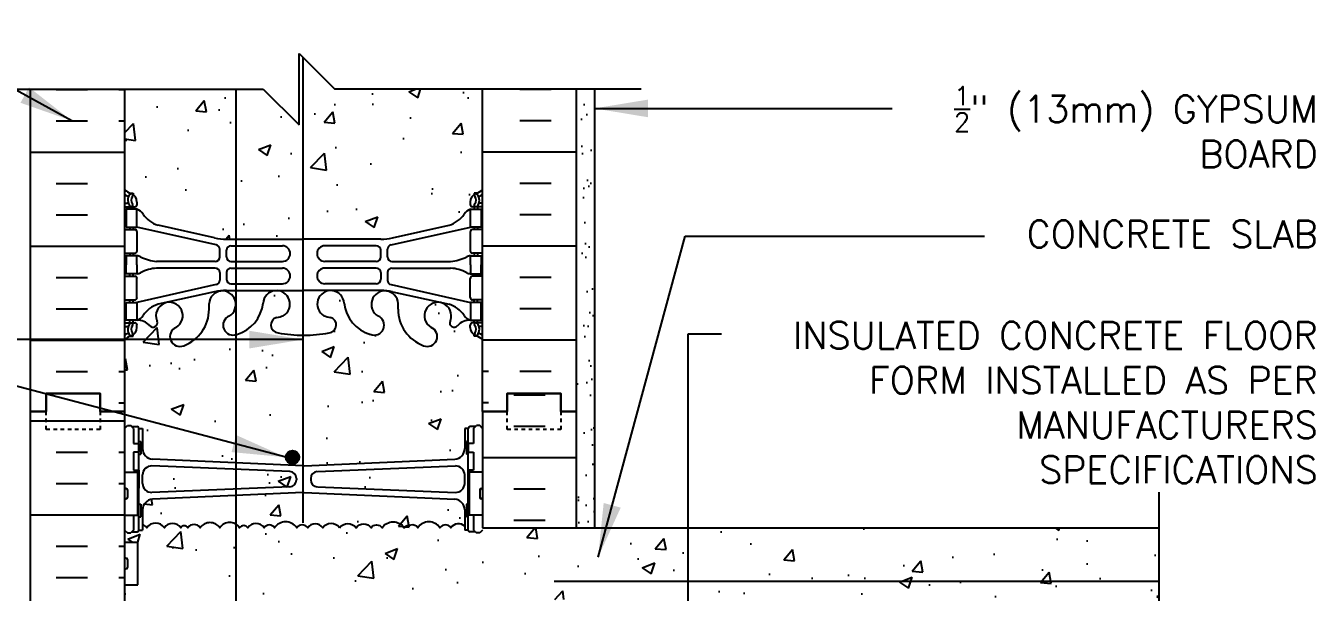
# Model space of a CAD drawing. Header units: inches. Extents: x 222.8 to 277, y 100 to 162.7.
# Drawn here: x 240.99 to 276.99, y 146.38 to 162.19 of the extents above; entities that cross this region are included whole.
import ezdxf

# ---------------------------------------------------------------- set-up
doc = ezdxf.new("R2010")
doc.units = ezdxf.units.IN
doc.header["$LTSCALE"] = 0.5
doc.header["$MEASUREMENT"] = 0
doc.linetypes.add('DASHED2', pattern=[0.375, 0.25, -0.125])
for name, color, linetype in [('HATCH', 12, 'Continuous'), ('line25', 2, 'Continuous'), ('LINE3', 3, 'Continuous'), ('LINE50', 5, 'Continuous'), ('LINE9', 9, 'Continuous'), ('TEXT', 4, 'Continuous'), ('Web_Edge', 9, 'Continuous')]:
    doc.layers.add(name, color=color, linetype=linetype)
doc.styles.add('DIM', font='romans.shx', dxfattribs={"width": 0.7})
doc.styles.add('ROMANS', font='romans.shx', dxfattribs={"height": 0.75})
doc.styles.get("Standard").update_dxf_attribs({"font": 'romans.shx', "height": 0.75})
doc.linetypes.add('STEEL', pattern='A,0.5,-0.2,["X",Standard,S=0.1,R=0,X=-0.1,Y=-0.05],-0.1', length=0.8)
doc.dimstyles.new('ext_8', dxfattribs={"dimscale": 8, "dimtxt": 0.09375, "dimasz": 0.09375, "dimexe": 0.09375, "dimexo": 0.0625, "dimgap": 0.0625, "dimtad": 1, "dimdec": 1, "dimzin": 3, "dimdsep": 46, "dimlunit": 4, "dimtxsty": 'DIM', "dimcen": 0.09, "dimdle": 0.09375, "dimclrt": 4, "dimadec": 0, "dimazin": 0, "dimtfac": 1, "dimtdec": 1, "dimtmove": 2, "dimatfit": 3, "dimfxl": 1, "dimfrac": 2, "dimtolj": 1, "dimtzin": 0, "dimarcsym": 0})

msp = doc.modelspace()

# ---------------------------------------------------------------- hatches: boundary and pattern name
at = {"layer": 'HATCH'}
h = msp.add_hatch(dxfattribs=at)
h.set_pattern_fill('AR-CONC', color=256, scale=0.5)
h.set_pattern_definition([(50, (0, 0), (3.5863, -0.31376), [0.375, -4.125]), (355, (0, 0), (-0.693757, 3.76096), [0.3, -3.3]), (100.4514, (0.299, -0.026), (2.892544, 3.4472), [0.3187, -3.50571]), (46.1842, (0, 1), (5.336207, -0.827596), [0.5625, -6.1875]), (96.6356, (0.4447, 0.931), (4.67331, 4.87059), [0.47805, -5.25857]), (351.1842, (0, 1), (4.67331, 4.87059), [0.45, -4.95]), (21, (0.5, 0.75), (2.984535, -2.013094), [0.375, -4.125]), (326, (0.5, 0.75), (1.216577, 3.62575), [0.3, -3.3]), (71.4514, (0.7487, 0.5822), (4.20111, 1.612656), [0.3187, -3.50571]), (37.5, (0, 0), (0.0607993, 1.6644693), [0, -3.26, 0, -3.35, 0, -3.3125]), (7.5, (0, 0), (1.315348, 1.972059), [0, -1.91, 0, -3.185, 0, -1.2625]), (327.5, (-1.115, 0), (2.669112, -0.1127744), [0, -1.25, 0, -3.9, 0, -5.175]), (317.5, (-1.615, 0), (2.91593, 0.500525), [0, -1.625, 0, -2.59, 0, -3.675])])
h.paths.add_polyline_path([(253.755, 144.674), (253.755, 146.174), (272.651, 146.174), (272.651, 148.174), (253.755, 148.174), (253.755, 148.529), (253.505, 148.529), (253.505, 148.113), (253.555, 148.063), (253.405, 148.063, -0.414214), (253.355, 148.113), (253.255, 148.113), (253.255, 148.218, 0.458053), (252.869, 148.179, 0.520567), (252.564, 148.179, 0.520567), (251.942, 148.179, 0.307914), (251.755, 148.25, 0.307914), (251.568, 148.179, 0.520567), (250.947, 148.179, 0.520567), (250.641, 148.179, 0.520567), (250.221, 148.179, 0.48966), (249.755, 148.179, 0.48966), (249.289, 148.179, 0.520567), (248.869, 148.179, 0.520567), (248.564, 148.179, 0.520567), (247.942, 148.179, 0.520567), (247.651, 148.179, 0.520567), (247.196, 148.179, 0.520567), (246.968, 148.179, 0.520567), (246.413, 148.179, 0.520567), (245.867, 148.179, 0.520567), (245.521, 148.179, 0.520567), (245.321, 148.179, 0.520567), (244.866, 148.179, 0.520567), (244.375, 148.179, 0.174031), (244.255, 148.263), (244.255, 148.113), (244.155, 148.113, -0.414214), (244.105, 148.063), (243.955, 148.063), (243.925, 148.033), (243.835, 148.033), (243.755, 148.113), (243.755, 147.779), (244.12, 147.779), (244.12, 146.579), (243.755, 146.579), (243.755, 145.829), (244.12, 145.829), (244.12, 144.629), (243.755, 144.629), (243.755, 143.879), (244.12, 143.879), (244.12, 142.799), (243.755, 142.799), (243.755, 142.049), (244.12, 142.049), (244.12, 140.969), (243.755, 140.969), (243.755, 140.219), (244.12, 140.219), (244.12, 139.019), (243.755, 139.019), (243.755, 138.677, -0.556214), (244.02, 138.679, -0.520567), (244.375, 138.679, -0.520567), (244.866, 138.679, -0.520567), (245.321, 138.679, -0.520567), (245.521, 138.679, -0.520567), (245.867, 138.679, -0.520567), (246.413, 138.679, -0.520567), (246.968, 138.679, -0.520567), (247.196, 138.679, -0.520567), (247.651, 138.679, -0.520567), (247.942, 138.679, -0.520567), (248.564, 138.679, -0.520567), (248.869, 138.679, -0.520567), (249.289, 138.679, -0.520567), (249.726, 138.679, -0.520567), (250.163, 138.679, -0.520567), (250.583, 138.679, -0.520567), (250.888, 138.679, -0.520567), (251.51, 138.679, -0.40929), (251.755, 138.724, -0.40929), (252, 138.679, -0.520567), (252.622, 138.679, -0.520567), (252.927, 138.679, -0.520567), (253.347, 138.679, -0.563786), (253.755, 138.674), (253.755, 140.174)])
h.paths.add_polyline_path([(253.755, 160.424), (249.63, 160.424), (248.63, 161.424), (248.63, 159.424), (247.63, 160.424), (243.755, 160.424), (243.755, 157.617, 0.088416), (243.901, 157.519), (243.991, 157.519), (243.991, 157.478, -0.249069), (244.101, 157.271), (244.101, 157.203, -0.414214), (244.039, 157.141), (243.991, 157.141), (243.991, 157.071), (244.096, 157.071, -0.155529), (244.272, 156.936, 0.180914), (244.69, 156.625), (246.27, 156.272, 0.054974), (246.597, 156.236), (248.755, 156.236), (250.913, 156.236, 0.054974), (251.24, 156.272), (252.821, 156.625, 0.180914), (253.238, 156.936, -0.155529), (253.414, 157.071), (253.519, 157.071), (253.519, 157.141), (253.472, 157.141, -0.414214), (253.409, 157.203), (253.409, 157.271, -0.249069), (253.519, 157.478), (253.519, 157.519), (253.609, 157.519, 0.08841), (253.755, 157.617)])
h.paths.add_polyline_path([(253.755, 153.424, 0.08841), (253.609, 153.522), (253.519, 153.522), (253.519, 153.563, -0.249069), (253.409, 153.771), (253.409, 153.838, -0.414214), (253.472, 153.901), (253.519, 153.901), (253.519, 153.971), (253.414, 153.971, 0.231736), (253.056, 153.819, -0.8344), (252.845, 153.945), (252.857, 153.966, 2.155404), (252.318, 153.772, -1), (252.104, 153.261, -0.311223), (251.395, 154.277), (251.396, 154.442, 1.661382), (250.835, 154.089, -1), (250.621, 153.578, -0.30095), (249.885, 154.45, 1.661382), (249.324, 154.098, 0.055617), (249.503, 154.052, -0.843243), (249.469, 153.62, -0.047544), (248.755, 153.555, -0.047544), (248.041, 153.62, -0.843243), (248.007, 154.052, 0.055617), (248.186, 154.098, 1.661382), (247.625, 154.45, -0.30095), (246.889, 153.578, -1), (246.675, 154.089, 1.661382), (246.114, 154.442), (246.115, 154.277, -0.311223), (245.406, 153.261, -1), (245.192, 153.772, 2.155404), (244.654, 153.966), (244.665, 153.945, -0.834375), (244.454, 153.819, 0.23174), (244.096, 153.971), (243.991, 153.971), (243.991, 153.901), (244.039, 153.901, -0.414214), (244.101, 153.838), (244.101, 153.771, -0.249069), (243.991, 153.563), (243.991, 153.522), (243.901, 153.522, 0.088416), (243.755, 153.424), (243.755, 151.424), (243.755, 150.953), (243.835, 151.033), (243.925, 151.033), (243.955, 151.003), (244.105, 151.003, -0.414214), (244.155, 150.953), (244.255, 150.953), (244.255, 150.392, 0.390098), (244.53, 150.093), (248.739, 149.909, 0.020761), (248.755, 149.909, 0.020761), (248.772, 149.909), (252.98, 150.093, 0.390098), (253.255, 150.392), (253.255, 150.953), (253.355, 150.953, -0.414214), (253.405, 151.003), (253.505, 151.003), (253.555, 151.003), (253.585, 151.033), (253.675, 151.033), (253.755, 150.953), (253.755, 151.424)])
h.paths.add_polyline_path([(253.255, 148.674, 0.390098), (252.98, 148.973), (248.772, 149.157, 0.020761), (248.755, 149.157, 0.020761), (248.739, 149.157), (244.53, 148.973, 0.390098), (244.255, 148.674), (244.255, 148.263, -0.174031), (244.375, 148.179, -0.520567), (244.866, 148.179, -0.520567), (245.321, 148.179, -0.520567), (245.521, 148.179, -0.520567), (245.867, 148.179, -0.520567), (246.413, 148.179, -0.520567), (246.968, 148.179, -0.520567), (247.196, 148.179, -0.520567), (247.651, 148.179, -0.520567), (247.942, 148.179, -0.520567), (248.564, 148.179, -0.520567), (248.869, 148.179, -0.520567), (249.289, 148.179, -0.48966), (249.755, 148.179, -0.48966), (250.221, 148.179, -0.520567), (250.641, 148.179, -0.520567), (250.947, 148.179, -0.520567), (251.568, 148.179, -0.307914), (251.755, 148.25, -0.307914), (251.942, 148.179, -0.520567), (252.564, 148.179, -0.520567), (252.869, 148.179, -0.458053), (253.255, 148.218)])
h.paths.add_polyline_path([(248.372, 149.75), (244.515, 149.902, 0.425773), (244.255, 149.652), (244.255, 149.414, 0.425773), (244.515, 149.164), (248.372, 149.316, 0.390098), (248.555, 149.515), (248.555, 149.551, 0.390098)])
h.paths.add_polyline_path([(253.255, 149.652, 0.425773), (252.995, 149.902), (249.139, 149.75, 0.390098), (248.955, 149.551), (248.955, 149.515, 0.390098), (249.139, 149.316), (252.995, 149.164, 0.425773), (253.255, 149.414)])
h.paths.add_polyline_path([(253.755, 138.674, 0.563786), (253.347, 138.679, 0.520567), (252.927, 138.679, 0.520567), (252.622, 138.679, 0.520567), (252, 138.679, 0.40929), (251.755, 138.724, 0.40929), (251.51, 138.679, 0.520567), (250.888, 138.679, 0.520567), (250.583, 138.679, 0.520567), (250.163, 138.679, 0.520567), (249.726, 138.679, 0.520567), (249.289, 138.679, 0.520567), (248.869, 138.679, 0.520567), (248.564, 138.679, 0.520567), (247.942, 138.679, 0.520567), (247.651, 138.679, 0.520567), (247.196, 138.679, 0.520567), (246.968, 138.679, 0.520567), (246.413, 138.679, 0.520567), (245.867, 138.679, 0.520567), (245.521, 138.679, 0.520567), (245.321, 138.679, 0.520567), (244.866, 138.679, 0.520567), (244.375, 138.679, 0.520567), (244.02, 138.679, 0.556214), (243.755, 138.677), (243.755, 138.269), (244.12, 138.269), (244.12, 137.864, -0.327813), (244.155, 137.816), (244.255, 137.816), (244.255, 137.255, 0.390098), (244.53, 136.956), (248.739, 136.772, 0.020761), (248.755, 136.771, 0.020761), (248.772, 136.772), (252.98, 136.956, 0.390098), (253.255, 137.255), (253.255, 137.816), (253.355, 137.816, -0.327813), (253.39, 137.864), (253.39, 138.269), (253.755, 138.269)])
h.paths.add_polyline_path([(253.755, 134.976), (253.675, 134.896), (253.585, 134.896), (253.555, 134.926), (253.405, 134.926, -0.414214), (253.355, 134.976), (253.255, 134.976), (253.255, 135.537, 0.390098), (252.98, 135.836), (248.772, 136.019, 0.020761), (248.755, 136.02, 0.020761), (248.739, 136.019), (244.53, 135.836, 0.390098), (244.255, 135.537), (244.255, 134.976), (244.155, 134.976, -0.414214), (244.105, 134.926), (244.005, 134.926), (243.955, 134.926), (243.925, 134.896), (243.835, 134.896), (243.755, 134.976), (243.755, 133.424), (243.755, 131.424, 0.088416), (243.901, 131.327), (243.991, 131.327), (243.991, 131.285, -0.249069), (244.101, 131.078), (244.101, 131.011, -0.414214), (244.039, 130.948), (243.991, 130.948), (243.991, 130.878), (244.096, 130.878, 0.231736), (244.454, 131.029, -0.8344), (244.665, 130.904), (244.654, 130.882, 2.155404), (245.192, 131.077, -1), (245.406, 131.588, -0.311223), (246.115, 130.572), (246.114, 130.407, 1.661382), (246.675, 130.76, -1), (246.889, 131.271, -0.30095), (247.625, 130.398, 1.661382), (248.186, 130.751, 0.055617), (248.007, 130.797, -0.843243), (248.041, 131.229, -0.047544), (248.755, 131.294, -0.047544), (249.469, 131.229, -0.843243), (249.503, 130.797, 0.055617), (249.324, 130.751, 1.661382), (249.885, 130.398, -0.30095), (250.621, 131.271, -1), (250.835, 130.76, 1.661382), (251.396, 130.407), (251.395, 130.572, -0.311223), (252.104, 131.588, -1), (252.318, 131.077, 2.155404), (252.857, 130.882), (252.845, 130.904, -0.834375), (253.056, 131.029, 0.23174), (253.414, 130.878), (253.519, 130.878), (253.519, 130.948), (253.472, 130.948, -0.414214), (253.409, 131.011), (253.409, 131.078, -0.249069), (253.519, 131.285), (253.519, 131.327), (253.609, 131.327, 0.08841), (253.755, 131.424), (253.755, 133.424)])
h.paths.add_polyline_path([(248.555, 136.378, -0.390098), (248.372, 136.179), (244.515, 136.027, -0.425773), (244.255, 136.277), (244.255, 136.515, -0.425773), (244.515, 136.764), (248.372, 136.613, -0.390098), (248.555, 136.413)])
h.paths.add_polyline_path([(253.255, 136.515, 0.425773), (252.995, 136.764), (249.139, 136.613, 0.390098), (248.955, 136.413), (248.955, 136.378, 0.390098), (249.139, 136.179), (252.995, 136.027, 0.425773), (253.255, 136.277)])
h.paths.add_polyline_path([(248.958, 125.424), (249.958, 124.424), (253.755, 124.424), (253.755, 127.232, 0.08841), (253.609, 127.329), (253.519, 127.329), (253.519, 127.371, -0.249069), (253.409, 127.578), (253.409, 127.646, -0.414214), (253.472, 127.708), (253.519, 127.708), (253.519, 127.778), (253.414, 127.778, -0.155529), (253.238, 127.912, 0.180914), (252.821, 128.224), (251.24, 128.577, 0.054974), (250.913, 128.613), (248.755, 128.613), (246.597, 128.613, 0.054974), (246.27, 128.577), (244.69, 128.224, 0.180914), (244.272, 127.912, -0.155529), (244.096, 127.778), (243.991, 127.778), (243.991, 127.708), (244.039, 127.708, -0.414214), (244.101, 127.646), (244.101, 127.578, -0.249069), (243.991, 127.371), (243.991, 127.329), (243.901, 127.329, 0.088416), (243.755, 127.232), (243.755, 124.424), (247.958, 124.424), (248.958, 123.424)])
h = msp.add_hatch(dxfattribs=at)
h.set_pattern_fill('AR-SAND', color=256, scale=0.5, style=0)
h.set_pattern_definition([(37.5, (58.62235, 5.7645), (-0.0314967, 0.963412), [0, -0.76, 0, -0.85, 0, -0.8125]), (7.5, (58.6224, 5.7645), (0.8848884, 1.411073), [0, -0.41, 0, -0.685, 0, -0.2625]), (327.5, (58.00735, 5.7645), (1.557071, 0.0028295), [0, -0.25, 0, -0.9, 0, -1.175]), (317.5, (58.0074, 5.7645), (1.503063, 0.438838), [0, -0.125, 0, -0.59, 0, -0.675])])
h.paths.add_polyline_path([(256.38, 148.174), (256.88, 148.174), (256.88, 160.424), (256.38, 160.424), (256.38, 151.424)])
h = msp.add_hatch(dxfattribs=at)
h.set_pattern_fill('INSUL', color=256, scale=7, style=0)
h.set_pattern_definition([(0, (-2682.4065, -263.5852), (0, 2.625), []), (0, (-2682.4065, -262.7102), (0, 2.625), [0.875, -0.875]), (0, (-2682.4065, -261.8352), (0, 2.625), [0.875, -0.875])])
h.paths.add_polyline_path([(241.13, 133.424), (241.568, 133.424), (241.568, 133.924), (243.068, 133.924), (243.068, 133.424), (243.755, 133.424), (243.755, 151.424), (243.068, 151.424), (243.068, 151.924), (241.568, 151.924), (241.568, 151.424), (241.13, 151.424)])
h = msp.add_hatch(dxfattribs=at)
h.set_pattern_fill('INSUL', color=256, scale=7, style=0)
h.set_pattern_definition([(0, (58.6224, 5.7645), (0, 2.625), []), (0, (58.6224, 6.6395), (0, 2.625), [0.875, -0.875]), (0, (58.6224, 7.5145), (0, 2.625), [0.875, -0.875])])
h.paths.add_polyline_path([(256.38, 151.424), (255.943, 151.424), (255.943, 151.924), (254.443, 151.924), (254.443, 151.424), (253.755, 151.424), (253.755, 148.174), (256.38, 148.174)])
h.paths.add_polyline_path([(256.38, 138.674), (253.755, 138.674), (253.755, 133.424), (254.443, 133.424), (254.443, 133.924), (255.943, 133.924), (255.943, 133.424), (256.38, 133.424)])
at = {"layer": 'LINE3'}
msp.add_hatch(color=256, dxfattribs=at).paths.add_polyline_path([(248.631, 150.144, 1), (248.256, 150.144, 1)])

# ---------------------------------------------------------------- linework, layer by layer
at = {"layer": 'HATCH'}
for p, q in [((241.844, 160.415), (242.719, 160.415)), ((243.594, 160.415), (243.755, 160.415)), ((255.667, 160.415), (254.792, 160.415)), ((241.844, 159.54), (242.719, 159.54)), ((243.594, 159.54), (243.755, 159.54)), ((255.667, 159.54), (254.792, 159.54)), ((241.13, 158.665), (243.755, 158.665)), ((256.38, 158.665), (253.755, 158.665)), ((241.844, 157.79), (242.719, 157.79)), ((255.667, 157.79), (254.792, 157.79)), ((241.844, 156.915), (242.719, 156.915)), ((255.667, 156.915), (254.792, 156.915)), ((241.13, 156.04), (243.755, 156.04)), ((256.38, 156.04), (253.755, 156.04)), ((241.844, 155.165), (242.719, 155.165)), ((255.667, 155.165), (254.792, 155.165)), ((241.844, 154.29), (242.719, 154.29)), ((255.667, 154.29), (254.792, 154.29)), ((241.13, 153.415), (243.755, 153.415)), ((256.38, 153.415), (253.755, 153.415)), ((241.844, 152.54), (242.719, 152.54)), ((243.594, 152.54), (243.755, 152.54)), ((253.917, 152.54), (253.755, 152.54)), ((255.667, 152.54), (254.792, 152.54)), ((243.594, 151.665), (243.755, 151.665)), ((253.917, 151.665), (253.755, 151.665))]:
    msp.add_line(p, q, dxfattribs=at)
for points in [[(249.755, 148.179, 0.48966), (249.289, 148.179, 0.520567), (248.869, 148.179, 0.520567), (248.564, 148.179, 0.520567), (247.942, 148.179, 0.520567), (247.651, 148.179, 0.520567), (247.196, 148.179, 0.520567), (246.968, 148.179, 0.520567), (246.413, 148.179, 0.520567), (245.867, 148.179, 0.520567), (245.521, 148.179, 0.520567), (245.321, 148.179, 0.520567), (244.866, 148.179, 0.520567), (244.375, 148.179, 0.174031), (244.255, 148.263, 0.174031)], [(249.755, 148.179, -0.48966), (250.221, 148.179, -0.520567), (250.641, 148.179, -0.520567), (250.947, 148.179, -0.520567), (251.568, 148.179, -0.307914), (251.755, 148.25, -0.307914)], [(253.255, 148.218, 0.458053), (252.869, 148.179, 0.520567), (252.564, 148.179, 0.520567), (251.942, 148.179, 0.307914), (251.755, 148.25)]]:
    msp.add_lwpolyline(points, format="xyb", dxfattribs=at)
at = {"layer": 'line25'}
for p, q in [((243.755, 160.424), (243.755, 151.424)), ((253.755, 151.424), (253.755, 160.424)), ((243.755, 151.424), (243.755, 133.424)), ((253.755, 151.424), (253.755, 148.174)), ((243.755, 149.729), (244.12, 149.729)), ((244.12, 148.529), (244.12, 149.729)), ((253.755, 149.729), (253.39, 149.729)), ((253.39, 148.529), (253.39, 149.729)), ((243.755, 148.529), (244.12, 148.529)), ((253.755, 148.529), (253.39, 148.529)), ((253.755, 148.174), (272.651, 148.174)), ((243.755, 147.779), (244.12, 147.779)), ((244.12, 146.579), (244.12, 147.779)), ((243.755, 146.579), (244.12, 146.579))]:
    msp.add_line(p, q, dxfattribs=at)
at = {"layer": 'LINE3'}
for p, q in [((248.738, 161.316), (248.738, 148.317)), ((246.863, 160.424), (246.863, 124.424))]:
    msp.add_line(p, q, dxfattribs=at)
at = {"layer": 'LINE3', "linetype": 'STEEL'}
msp.add_line((272.651, 146.674), (255.755, 146.674), dxfattribs=at)
at = {"layer": 'LINE3'}
msp.add_circle((248.444, 150.144), 0.188, dxfattribs=at)
at = {"layer": 'LINE50'}
for p, q in [((241.13, 151.424), (241.13, 160.424)), ((256.38, 151.424), (256.38, 160.424)), ((241.13, 133.424), (241.13, 151.424)), ((256.38, 148.174), (256.38, 151.424))]:
    msp.add_line(p, q, dxfattribs=at)
for points in [[(241.13, 151.424), (241.568, 151.424), (241.568, 151.924), (243.068, 151.924), (243.068, 151.424), (243.755, 151.424)], [(243.755, 151.424), (243.068, 151.424), (243.068, 151.924), (241.568, 151.924), (241.568, 151.424), (241.13, 151.424)], [(256.38, 151.424), (255.943, 151.424), (255.943, 151.924), (254.443, 151.924), (254.443, 151.424), (253.755, 151.424)], [(253.755, 151.424), (254.443, 151.424), (254.443, 151.924), (255.943, 151.924), (255.943, 151.424), (256.38, 151.424)]]:
    msp.add_lwpolyline(points, dxfattribs=at)
at = {"layer": 'LINE9'}
for p, q in [((248.63, 159.424), (248.63, 161.424)), ((248.63, 161.424), (249.63, 160.424)), ((239.074, 160.424), (247.63, 160.424)), ((247.63, 160.424), (248.63, 159.424)), ((258.186, 160.424), (249.63, 160.424)), ((256.88, 160.424), (256.88, 148.174)), ((243.755, 150.953), (243.835, 151.033)), ((243.835, 151.033), (243.925, 151.033)), ((244.005, 150.953), (243.925, 151.033)), ((243.955, 151.003), (244.105, 151.003)), ((244.005, 151.003), (244.105, 151.003)), ((244.005, 150.953), (244.005, 150.533)), ((244.155, 148.113), (244.155, 150.953)), ((244.155, 150.953), (244.255, 150.953)), ((244.155, 150.933), (244.155, 150.933)), ((244.255, 150.953), (244.255, 150.392)), ((253.355, 150.953), (253.255, 150.953)), ((253.255, 150.953), (253.255, 150.392)), ((253.355, 148.113), (253.355, 150.953)), ((253.355, 150.933), (253.355, 150.933)), ((253.555, 151.003), (253.405, 151.003)), ((253.505, 151.003), (253.405, 151.003)), ((253.505, 150.953), (253.585, 151.033)), ((253.505, 150.953), (253.505, 150.533)), ((253.675, 151.033), (253.585, 151.033)), ((253.755, 150.953), (253.675, 151.033)), ((244.155, 150.583), (244.205, 150.583)), ((244.205, 150.583), (244.205, 150.233)), ((253.305, 150.583), (253.305, 150.233)), ((253.355, 150.583), (253.305, 150.583)), ((244.005, 150.283), (244.005, 149.783)), ((244.155, 150.233), (244.205, 150.233)), ((248.739, 149.909), (244.53, 150.093)), ((248.772, 149.909), (252.98, 150.093)), ((253.355, 150.233), (253.305, 150.233)), ((253.505, 150.283), (253.505, 149.783)), ((248.372, 149.75), (244.515, 149.902)), ((249.139, 149.75), (252.995, 149.902)), ((244.255, 149.414), (244.255, 149.652)), ((248.555, 149.551), (248.555, 149.515)), ((248.955, 149.551), (248.955, 149.515)), ((253.255, 149.414), (253.255, 149.652)), ((243.755, 149.239), (243.755, 149.019)), ((243.755, 149.184), (243.755, 149.184)), ((243.755, 149.074), (243.755, 149.074)), ((243.795, 149.279), (243.795, 149.279)), ((243.835, 149.239), (243.835, 149.019)), ((248.372, 149.316), (244.515, 149.164)), ((248.739, 149.157), (244.53, 148.973)), ((248.772, 149.157), (252.98, 148.973)), ((249.139, 149.316), (252.995, 149.164)), ((253.675, 149.239), (253.675, 149.019)), ((253.675, 149.184), (253.675, 149.184)), ((253.675, 149.074), (253.675, 149.074)), ((253.715, 149.279), (253.715, 149.279)), ((253.755, 149.239), (253.755, 149.019)), ((243.795, 148.979), (243.795, 148.979)), ((244.155, 148.833), (244.205, 148.833)), ((244.205, 148.833), (244.205, 148.483)), ((244.255, 148.674), (244.255, 148.113)), ((253.255, 148.674), (253.255, 148.113)), ((253.355, 148.833), (253.305, 148.833)), ((253.305, 148.833), (253.305, 148.483)), ((253.715, 148.979), (253.715, 148.979)), ((244.005, 148.529), (244.005, 148.113)), ((244.155, 148.483), (244.205, 148.483)), ((253.355, 148.483), (253.305, 148.483)), ((253.505, 148.529), (253.505, 148.113)), ((243.755, 148.113), (243.835, 148.033)), ((243.835, 148.033), (243.925, 148.033)), ((244.005, 148.113), (243.925, 148.033)), ((243.955, 148.063), (244.105, 148.063)), ((244.005, 148.063), (244.105, 148.063)), ((244.155, 148.113), (244.255, 148.113)), ((253.355, 148.113), (253.255, 148.113)), ((253.505, 148.063), (253.405, 148.063)), ((253.555, 148.063), (253.405, 148.063)), ((253.505, 148.113), (253.585, 148.033)), ((253.675, 148.033), (253.585, 148.033)), ((253.755, 148.113), (253.675, 148.033)), ((243.755, 147.289), (243.755, 147.069)), ((243.755, 147.234), (243.755, 147.234)), ((243.795, 147.329), (243.795, 147.329)), ((243.835, 147.289), (243.835, 147.069)), ((243.755, 147.124), (243.755, 147.124)), ((243.795, 147.029), (243.795, 147.029))]:
    msp.add_line(p, q, dxfattribs=at)
at = {"layer": 'LINE9', "linetype": 'DASHED2', "ltscale": 0.15}
for points in [[(243.068, 151.424), (243.068, 151.424), (243.068, 150.924), (241.568, 150.924), (241.568, 151.424), (241.568, 151.424)], [(255.943, 151.424), (255.943, 151.424), (255.943, 150.924), (254.443, 150.924), (254.443, 151.424), (254.443, 151.424)]]:
    msp.add_lwpolyline(points, dxfattribs=at)
at = {"layer": 'LINE9'}
for points in [[(244.005, 150.533), (244.155, 150.533), (244.155, 150.283), (244.005, 150.283)], [(253.505, 150.533), (253.355, 150.533), (253.355, 150.283), (253.505, 150.283)], [(244.005, 149.783), (244.005, 149.783), (244.155, 149.783), (244.155, 149.283), (244.12, 149.283)], [(253.505, 149.783), (253.505, 149.783), (253.355, 149.783), (253.355, 149.283), (253.39, 149.283)], [(272.651, 137.674), (272.651, 142.424), (271.651, 143.424), (273.651, 143.424), (272.651, 144.424), (272.651, 149.174)], [(244.12, 148.533), (244.155, 148.533), (244.155, 148.783), (244.12, 148.783)], [(253.39, 148.533), (253.355, 148.533), (253.355, 148.783), (253.39, 148.783)]]:
    msp.add_lwpolyline(points, dxfattribs=at)
for centre, radius, start, end in [((244.105, 150.953), 0.05, 0, 90), ((253.405, 150.953), 0.05, 90, 180), ((244.555, 150.392), 0.3, 180, 265.2426), ((252.955, 150.392), 0.3, 274.7574, 0), ((244.505, 149.652), 0.25, 87.7479, 180), ((248.355, 149.551), 0.2, 0, 85.2426), ((248.755, 150.109), 0.2, 265.2426, 270), ((248.755, 150.109), 0.2, 270, 274.7574), ((249.155, 149.551), 0.2, 94.7574, 180), ((253.005, 149.652), 0.25, 0, 92.2521), ((244.505, 149.414), 0.25, 180, 272.2521), ((248.355, 149.515), 0.2, 274.7574, 0), ((249.155, 149.515), 0.2, 180, 265.2426), ((253.005, 149.414), 0.25, 267.7479, 0), ((243.795, 149.239), 0.04, 90, 180), ((243.795, 149.019), 0.04, 180, 270), ((243.795, 149.239), 0.04, 0, 90), ((243.795, 149.019), 0.04, 270, 0), ((248.755, 148.957), 0.2, 90, 94.7574), ((248.755, 148.957), 0.2, 85.2426, 90), ((253.715, 149.239), 0.04, 90, 180), ((253.715, 149.019), 0.04, 180, 270), ((253.715, 149.239), 0.04, 0, 90), ((253.715, 149.019), 0.04, 270, 0), ((244.555, 148.674), 0.3, 94.7574, 180), ((252.955, 148.674), 0.3, 0, 85.2426), ((244.105, 148.113), 0.05, 270, 0), ((253.405, 148.113), 0.05, 180, 270), ((243.795, 147.289), 0.04, 90, 180), ((243.795, 147.289), 0.04, 0, 90), ((243.795, 147.069), 0.04, 180, 270), ((243.795, 147.069), 0.04, 270, 0)]:
    msp.add_arc(centre, radius, start, end, dxfattribs=at)
at = {"layer": 'Web_Edge'}
for p, q in [((243.901, 157.519), (243.991, 157.519)), ((243.991, 157.519), (243.991, 157.478)), ((253.609, 157.519), (253.519, 157.519)), ((253.519, 157.519), (253.519, 157.478)), ((243.755, 157.241), (243.833, 157.241)), ((243.755, 157.141), (244.039, 157.141)), ((243.901, 157.141), (243.901, 157.071)), ((243.991, 157.141), (243.991, 157.071)), ((244.101, 157.271), (244.101, 157.203)), ((253.409, 157.271), (253.409, 157.203)), ((253.755, 157.141), (253.472, 157.141)), ((253.519, 157.141), (253.519, 157.071)), ((253.609, 157.141), (253.609, 157.071)), ((253.755, 157.241), (253.677, 157.241)), ((243.901, 156.571), (243.901, 156.501)), ((243.991, 156.571), (243.991, 156.501)), ((246.314, 156.074), (244.096, 156.571)), ((246.27, 156.272), (244.69, 156.625)), ((251.197, 156.074), (253.414, 156.571)), ((251.24, 156.272), (252.821, 156.625)), ((253.519, 156.571), (253.519, 156.501)), ((253.609, 156.571), (253.609, 156.501)), ((243.755, 156.501), (244.039, 156.501)), ((244.101, 156.438), (244.101, 155.903)), ((246.597, 156.236), (248.755, 156.236)), ((250.913, 156.236), (248.755, 156.236)), ((253.409, 156.438), (253.409, 155.903)), ((253.755, 156.501), (253.472, 156.501)), ((246.411, 155.74), (246.411, 155.952)), ((246.599, 155.74), (246.599, 155.924)), ((246.724, 156.049), (248.163, 156.049)), ((250.786, 156.049), (249.347, 156.049)), ((250.911, 155.74), (250.911, 155.924)), ((251.099, 155.74), (251.099, 155.952)), ((243.755, 155.841), (244.039, 155.841)), ((243.901, 155.841), (243.901, 155.771)), ((243.991, 155.841), (243.991, 155.771)), ((246.286, 155.615), (244.649, 155.615)), ((246.724, 155.615), (248.163, 155.615)), ((250.786, 155.615), (249.347, 155.615)), ((251.224, 155.615), (252.861, 155.615)), ((253.755, 155.841), (253.472, 155.841)), ((253.519, 155.841), (253.519, 155.771)), ((253.609, 155.841), (253.609, 155.771)), ((243.755, 155.201), (244.039, 155.201)), ((243.901, 155.201), (243.901, 155.271)), ((243.991, 155.201), (243.991, 155.271)), ((244.101, 154.603), (244.101, 155.138)), ((246.286, 155.426), (244.649, 155.426)), ((246.411, 155.301), (246.411, 155.089)), ((246.599, 155.301), (246.599, 155.117)), ((246.724, 155.426), (248.163, 155.426)), ((250.786, 155.426), (249.347, 155.426)), ((250.911, 155.301), (250.911, 155.117)), ((251.099, 155.301), (251.099, 155.089)), ((251.224, 155.426), (252.861, 155.426)), ((253.409, 154.603), (253.409, 155.138)), ((253.755, 155.201), (253.472, 155.201)), ((253.519, 155.201), (253.519, 155.271)), ((253.609, 155.201), (253.609, 155.271)), ((246.314, 154.967), (244.096, 154.471)), ((246.27, 154.769), (244.69, 154.416)), ((246.597, 154.805), (248.755, 154.805)), ((246.724, 154.992), (248.163, 154.992)), ((250.913, 154.805), (248.755, 154.805)), ((250.786, 154.992), (249.347, 154.992)), ((251.197, 154.967), (253.414, 154.471)), ((251.24, 154.769), (252.821, 154.416)), ((243.755, 154.541), (244.039, 154.541)), ((243.901, 154.471), (243.901, 154.541)), ((243.991, 154.471), (243.991, 154.541)), ((246.115, 154.277), (246.114, 154.442)), ((251.395, 154.277), (251.396, 154.442)), ((253.755, 154.541), (253.472, 154.541)), ((253.519, 154.471), (253.519, 154.541)), ((253.609, 154.471), (253.609, 154.541)), ((243.755, 153.901), (244.039, 153.901)), ((243.755, 153.801), (243.833, 153.801)), ((243.901, 153.901), (243.901, 153.971)), ((243.991, 153.901), (243.991, 153.971)), ((244.101, 153.771), (244.101, 153.838)), ((244.654, 153.966), (244.665, 153.945)), ((252.857, 153.966), (252.845, 153.945)), ((253.409, 153.771), (253.409, 153.838)), ((253.755, 153.901), (253.472, 153.901)), ((253.519, 153.901), (253.519, 153.971)), ((253.609, 153.901), (253.609, 153.971)), ((253.755, 153.801), (253.677, 153.801)), ((243.901, 153.522), (243.991, 153.522)), ((243.991, 153.522), (243.991, 153.563)), ((253.519, 153.522), (253.519, 153.563)), ((253.609, 153.522), (253.519, 153.522))]:
    msp.add_line(p, q, dxfattribs=at)
for points in [[(243.796, 156.571), (244.096, 156.571), (244.096, 157.071), (243.796, 157.071)], [(253.714, 156.571), (253.414, 156.571), (253.414, 157.071), (253.714, 157.071)], [(243.796, 154.471), (244.096, 154.471), (244.096, 153.971), (243.796, 153.971)], [(253.714, 154.471), (253.414, 154.471), (253.414, 153.971), (253.714, 153.971)]]:
    msp.add_lwpolyline(points, close=True, dxfattribs=at)
for points in [[(244.096, 155.521), (244.096, 155.771), (243.796, 155.771), (243.796, 155.521)], [(244.096, 155.521), (244.096, 155.271), (243.796, 155.271), (243.796, 155.521)], [(253.414, 155.521), (253.414, 155.771), (253.714, 155.771), (253.714, 155.521)], [(253.414, 155.521), (253.414, 155.271), (253.714, 155.271), (253.714, 155.521)]]:
    msp.add_lwpolyline(points, dxfattribs=at)
for centre, radius, start, end in [((244.101, 157.978), 0.5, 226.2109, 250.5288), ((244.101, 157.978), 0.6, 234.7832, 245.0748), ((244.095, 157.325), 0.25, 140.1145, 222.4609), ((243.839, 157.415), 0.021, 343.464, 63.9957), ((243.937, 157.456), 0.045, 321.448, 139.1879), ((243.851, 157.271), 0.25, 0, 70.5288), ((244.095, 157.325), 0.16, 140.0001, 222.4609), ((253.659, 157.271), 0.25, 109.4712, 180), ((253.573, 157.456), 0.045, 40.8121, 218.552), ((253.415, 157.325), 0.16, 317.5391, 39.9999), ((253.409, 157.978), 0.5, 289.4712, 313.7878), ((253.415, 157.325), 0.25, 317.5391, 39.8855), ((253.671, 157.415), 0.021, 116.0043, 196.536), ((253.409, 157.978), 0.6, 294.9252, 305.2158), ((243.833, 157.26), 0.0196, 269.4032, 15.4901), ((243.944, 157.187), 0.045, 222.4609, 42.4609), ((244.039, 157.203), 0.0625, 270, 0), ((243.974, 156.728), 0.364, 34.9775, 70.3387), ((244.897, 157.339), 0.743, 212.7919, 253.8107), ((252.613, 157.339), 0.743, 286.1893, 327.2081), ((253.537, 156.728), 0.364, 109.6613, 145.0225), ((253.472, 157.203), 0.0625, 180, 270), ((253.567, 157.187), 0.045, 137.5391, 317.5391), ((253.677, 157.26), 0.0196, 164.5099, 270.5968), ((244.039, 156.438), 0.0625, 0, 90), ((246.597, 157.736), 1.5, 257.4135, 270), ((250.913, 157.736), 1.5, 270, 282.5865), ((253.472, 156.438), 0.0625, 90, 180), ((244.039, 155.903), 0.0625, 270, 0), ((246.286, 155.952), 0.125, 0, 77.3767), ((246.724, 155.924), 0.125, 90, 180), ((248.163, 155.832), 0.217, 270, 90), ((249.347, 155.832), 0.217, 90, 270), ((250.786, 155.924), 0.125, 0, 90), ((251.224, 155.952), 0.125, 102.6233, 180), ((253.472, 155.903), 0.0625, 180, 270), ((244.092, 155.552), 0.219, 60.4937, 88.92), ((244.738, 156.781), 1.17, 242.6365, 265.6505), ((246.286, 155.74), 0.125, 270, 0), ((246.724, 155.74), 0.125, 180, 270), ((250.786, 155.74), 0.125, 270, 360), ((251.224, 155.74), 0.125, 180, 270), ((252.773, 156.781), 1.17, 274.3495, 297.3635), ((253.418, 155.552), 0.219, 91.08, 119.5063), ((244.039, 155.138), 0.0625, 0, 90), ((244.092, 155.489), 0.219, 271.08, 299.5063), ((244.738, 154.26), 1.17, 94.3495, 117.3635), ((246.286, 155.301), 0.125, 0, 90), ((246.724, 155.301), 0.125, 90, 180), ((248.163, 155.209), 0.217, 270, 90), ((249.347, 155.209), 0.217, 90, 270), ((250.786, 155.301), 0.125, 0, 90), ((251.224, 155.301), 0.125, 90, 180), ((252.773, 154.26), 1.17, 62.6365, 85.6505), ((253.418, 155.489), 0.219, 240.4937, 268.92), ((253.472, 155.138), 0.0625, 90, 180), ((246.488, 154.414), 0.375, 299.9315, 175.7552), ((246.597, 153.305), 1.5, 90, 102.5865), ((246.286, 155.089), 0.125, 282.6233, 0), ((246.724, 155.117), 0.125, 180, 270), ((247.999, 154.423), 0.375, 299.9315, 175.7552), ((249.511, 154.423), 0.375, 4.2448, 240.0685), ((251.022, 154.414), 0.375, 4.2448, 240.0685), ((250.786, 155.117), 0.125, 270, 0), ((250.913, 153.305), 1.5, 77.4135, 90), ((251.224, 155.089), 0.125, 180, 257.3767), ((244.039, 154.603), 0.0625, 270, 0), ((244.897, 153.702), 0.743, 106.1893, 147.2081), ((245.005, 154.097), 0.375, 299.9315, 200.3757), ((246.598, 154.57), 1.034, 286.3365, 353.3331), ((250.912, 154.57), 1.034, 186.6669, 253.6635), ((252.505, 154.097), 0.375, 339.6243, 240.0685), ((252.613, 153.702), 0.743, 32.7919, 73.8107), ((253.472, 154.603), 0.0625, 180, 270), ((243.974, 154.313), 0.364, 289.6613, 325.0225), ((245.023, 154.283), 1.092, 290.5175, 359.6668), ((246.782, 153.834), 0.277, 112.68, 292.68), ((248.061, 153.839), 0.22, 104.2604, 264.8165), ((247.892, 154.878), 0.834, 277.8937, 290.6271), ((249.618, 154.878), 0.834, 249.3729, 262.1063), ((249.449, 153.839), 0.22, 275.1835, 75.7396), ((250.728, 153.834), 0.277, 247.32, 67.32), ((252.487, 154.283), 1.092, 180.3332, 249.4825), ((253.537, 154.313), 0.364, 214.9775, 250.3387), ((243.833, 153.781), 0.0196, 344.5099, 90.5968), ((244.095, 153.716), 0.25, 137.5391, 219.8855), ((243.944, 153.854), 0.045, 317.5391, 137.5391), ((243.851, 153.771), 0.25, 289.4712, 360), ((244.095, 153.716), 0.16, 137.5391, 219.9999), ((244.039, 153.838), 0.0625, 360, 90), ((244.121, 153.53), 0.441, 41.0127, 93.2024), ((244.548, 153.902), 0.125, 221.0127, 20.3757), ((245.299, 153.516), 0.277, 112.68, 292.68), ((252.211, 153.516), 0.277, 247.32, 67.32), ((252.962, 153.902), 0.125, 159.6243, 318.9873), ((253.389, 153.53), 0.441, 86.7976, 138.9873), ((253.472, 153.838), 0.0625, 90, 180), ((253.659, 153.771), 0.25, 180, 250.5288), ((253.567, 153.854), 0.045, 42.4609, 222.4609), ((253.415, 153.716), 0.16, 320.0001, 42.4609), ((253.415, 153.716), 0.25, 320.1145, 42.4609), ((253.677, 153.781), 0.0196, 89.4032, 195.4901), ((244.101, 153.063), 0.6, 114.9252, 125.2168), ((244.101, 153.063), 0.5, 109.4712, 133.7891), ((243.839, 153.626), 0.021, 296.0043, 16.536), ((243.937, 153.585), 0.045, 220.8121, 38.552), ((248.738, 157.332), 3.777, 259.3725, 270.2606), ((248.772, 157.332), 3.777, 269.7394, 280.6275), ((253.573, 153.585), 0.045, 141.448, 319.1879), ((253.409, 153.063), 0.5, 46.2122, 70.5288), ((253.671, 153.626), 0.021, 163.464, 243.9957), ((253.409, 153.063), 0.6, 54.7832, 65.0748)]:
    msp.add_arc(centre, radius, start, end, dxfattribs=at)
for points in [[(246.599, 155.745), (246.599, 155.919)], [(250.911, 155.745), (250.911, 155.919)], [(246.599, 155.296), (246.599, 155.122)], [(250.911, 155.296), (250.911, 155.122)]]:
    msp.add_open_spline(points, degree=1, dxfattribs=at)

# ---------------------------------------------------------------- texts
at = {"layer": 'TEXT', "char_height": 0.75, "attachment_point": 6, "style": 'ROMANS'}
for s, insert, width in [('\\A1; {\\H0.7x;\\S1/2;}" (13mm) GYPSUM BOARD', (277.082, 159.369), 12.17415), ('\\A1;CONCRETE SLAB', (277.082, 156.377), 12.17415), ('INSULATED CONCRETE FLOOR FORM INSTALLED AS PER MANUFACTURERS SPECIFICATIONS', (277.082, 151.672), 17.62644)]:
    msp.add_mtext(s, dxfattribs=dict(at, insert=insert, width=width))

# ---------------------------------------------------------------- leaders
at = {"layer": 'TEXT'}
for points, override in [([(242.281, 159.54), (237.429, 162.194), (236.104, 162.194)], {"dimasz": 0.1875, "dimtad": 0}), ([(256.878, 159.886), (262.297, 159.886), (265.196, 159.886)], {"dimasz": 0.1875, "dimtad": 0}), ([(256.982, 147.356), (259.418, 156.319), (267.773, 156.319)], {"dimasz": 0.1875, "dimtad": 0}), ([(248.738, 153.431), (230.069, 153.431)], {"dimasz": 0.1875, "dimtad": 0}), ([(248.256, 150.146), (235.78, 153.431)], {"dimasz": 0.1875, "dimgap": 0.0625, "dimtad": 0}), ([(259.497, 140.02), (259.497, 153.593), (260.431, 153.593)], {"dimasz": 0.1875, "dimtad": 0})]:
    msp.add_leader(points, dimstyle='ext_8', override=override, dxfattribs=at)

doc.saveas('drawing.dxf')
